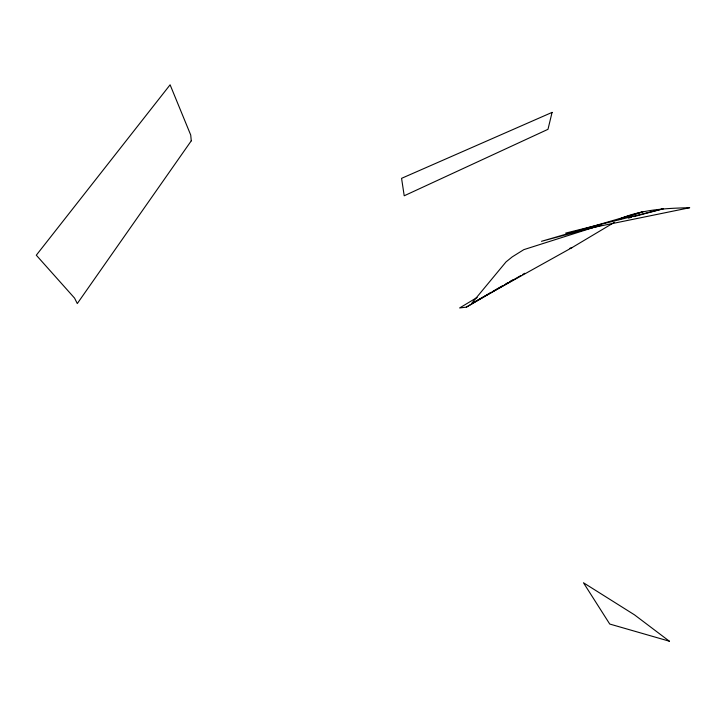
<?xml version="1.0" encoding="UTF-8"?>
<svg xmlns="http://www.w3.org/2000/svg" width="726" height="726" viewBox="0 0 726 726"><rect width="100%" height="100%" fill="white"/><g stroke="black" fill="none" stroke-linecap="round" stroke-linejoin="round"><path stroke-width="1.09" d="M477.127 297.46L459.631 307.951L466.355 307.143L491.121 292.315M600.057 225.396L523.836 249.635L512.266 256.859L506.04 261.895L471.51 303.568L571.961 247.657L614.405 222.338M466.355 307.143L520.86 275.535M522.802 274.41L524.753 273.275M493.081 291.199L502.882 285.572M505.822 283.884L507.783 282.759M509.743 281.634L512.683 279.946M621.157 218.308C642.819 209.469 666.586 208.235 689.7 207.727L565.672 233.1L663.201 208.798L633.852 216.638M618.316 219.597L643.009 211.747L541.469 241.313L601.246 225.35M569.846 248.301L571.961 247.657M628.417 218.09L631.684 217.219M552.078 112.394L547.985 129.319L404.21 195.784L401.569 178.342L552.078 112.394M191.274 140.817L77.292 303.559L74.569 298.114L36.3 255.207L170.102 84.806L190.72 135.027L191.274 140.817M669.345 641.194L609.74 624.042L583.468 582.76L634.497 614.849L669.345 641.194"/></g></svg>
